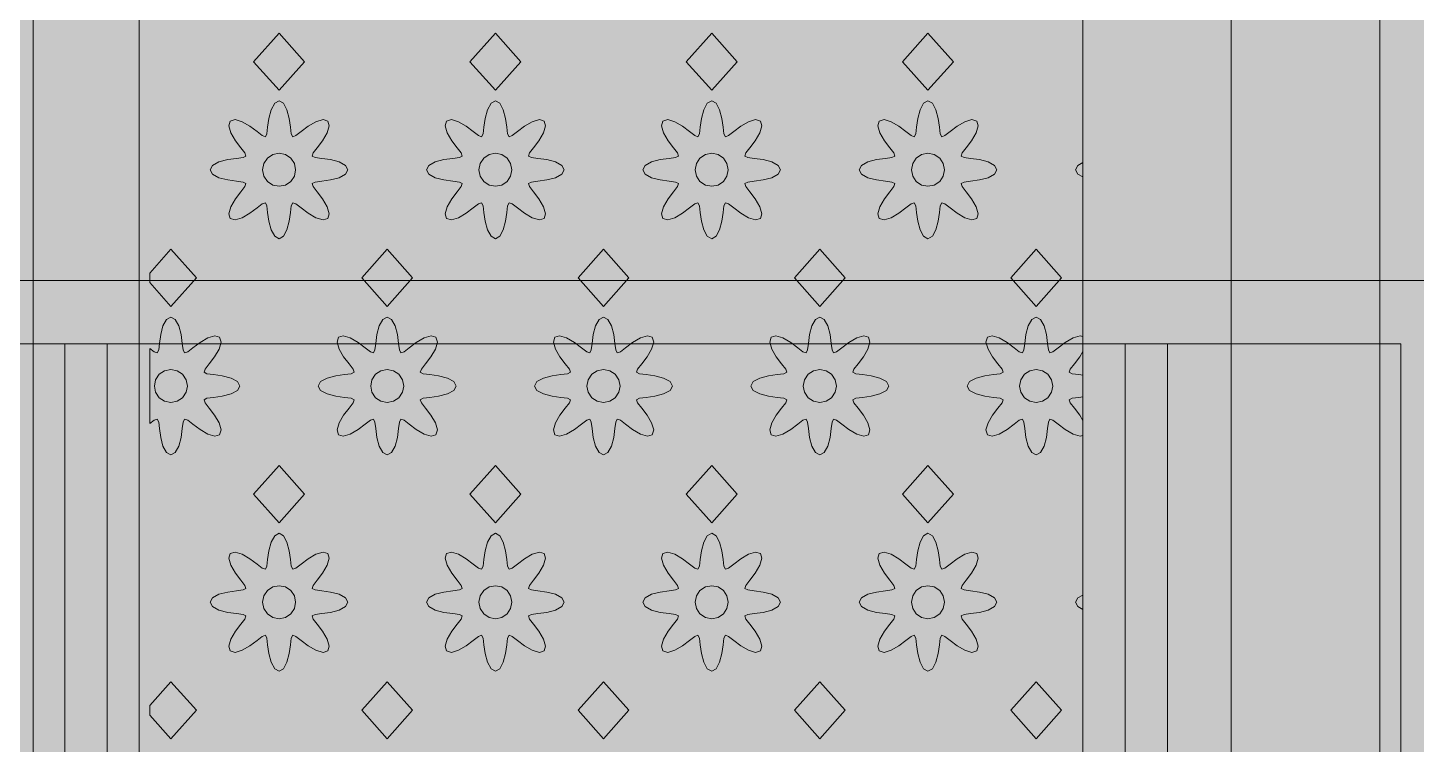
# Model space of a CAD drawing. Extents: x -18 to 1006, y -14 to 799.
# Drawn here: x 217.2 to 282.7, y 276.1 to 309.9 of the extents above; entities that cross this region are included whole.
import ezdxf

# ---------------------------------------------------------------- set-up
doc = ezdxf.new("R2010")
doc.units = 0
for name, color, linetype, lineweight, true_color in [('00_WHITE_BACKGROUND', 7, 'Continuous', 18, 0xffffff), ('03_FRAMES_DOORS', 7, 'Continuous', 18, 0x000000), ('06_ORNAMENT', 7, 'Continuous', 18, 0x000000), ('07_RAILINGS', 7, 'Continuous', 18, 0x000000)]:
    doc.layers.add(name, color=color, linetype=linetype, lineweight=lineweight, true_color=true_color)

msp = doc.modelspace()

# ---------------------------------------------------------------- linework, layer by layer
at = {"layer": '00_WHITE_BACKGROUND', "color": 7, "lineweight": 18, "true_color": 0xffffff}
msp.add_solid([(-18, -14), (1006, -14), (-18, 799), (1006, 799)], dxfattribs=at)
at = {"layer": '03_FRAMES_DOORS', "color": 7, "lineweight": 18, "true_color": 0x000000}
msp.add_lwpolyline([(222.5, 369), (217.5, 369), (217.5, 256), (222.5, 256)], close=True, dxfattribs=at)
for points in [[(159, 357), (159, 254), (281, 254), (281, 357)], [(166, 351), (166, 254), (274, 254), (274, 351)], [(267, 346), (267, 256), (173, 256), (173, 346)]]:
    msp.add_lwpolyline(points, dxfattribs=at)
at = {"layer": '06_ORNAMENT', "color": 7, "lineweight": 18, "true_color": 0x000000}
for points in [[(227.9, 308.31683), (229.1, 306.96683), (230.3, 308.31683), (229.1, 309.66683)], [(238.1, 308.31683), (239.3, 306.96683), (240.5, 308.31683), (239.3, 309.66683)], [(248.3, 308.31683), (249.5, 306.96683), (250.7, 308.31683), (249.5, 309.66683)], [(258.5, 308.31683), (259.7, 306.96683), (260.9, 308.31683), (259.7, 309.66683)], [(232.23877, 303.42256), (231.93553, 303.59014), (231.52254, 303.69871), (231.10913, 303.75518), (230.79927, 303.79366), (230.66136, 303.86357), (230.70944, 304.01052), (230.90133, 304.25683), (231.15373, 304.58909), (231.36899, 304.95789), (231.46491, 305.29081), (231.3981, 305.51493), (231.17397, 305.58175), (230.84106, 305.48583), (230.47226, 305.27056), (230.14, 305.01817), (229.89369, 304.82627), (229.74674, 304.77819), (229.67682, 304.9161), (229.63834, 305.22596), (229.58187, 305.63937), (229.4733, 306.05237), (229.30573, 306.3556), (229.1, 306.46683), (228.89427, 306.3556), (228.7267, 306.05237), (228.61813, 305.63937), (228.56166, 305.22596), (228.52318, 304.9161), (228.45326, 304.77819), (228.30631, 304.82627), (228.06, 305.01817), (227.72774, 305.27056), (227.35894, 305.48583), (227.02603, 305.58175), (226.8019, 305.51493), (226.73509, 305.29081), (226.83101, 304.95789), (227.04627, 304.58909), (227.29867, 304.25683), (227.49056, 304.01052), (227.53864, 303.86357), (227.40073, 303.79366), (227.09087, 303.75518), (226.67746, 303.69871), (226.26447, 303.59014), (225.96123, 303.42256), (225.85, 303.21683), (225.96123, 303.01111), (226.26447, 302.84353), (226.67746, 302.73496), (227.09087, 302.67849), (227.40073, 302.64001), (227.53864, 302.5701), (227.49056, 302.42315), (227.29867, 302.17683), (227.04627, 301.84458), (226.83101, 301.47578), (226.73509, 301.14286), (226.8019, 300.91874), (227.02603, 300.85192), (227.35894, 300.94784), (227.72774, 301.1631), (228.06, 301.4155), (228.30631, 301.6074), (228.45326, 301.65548), (228.52318, 301.51757), (228.56166, 301.20771), (228.61813, 300.7943), (228.7267, 300.3813), (228.89427, 300.07807), (229.1, 299.96683), (229.30573, 300.07807), (229.4733, 300.3813), (229.58187, 300.7943), (229.63834, 301.20771), (229.67682, 301.51757), (229.74674, 301.65548), (229.89369, 301.6074), (230.14, 301.4155), (230.47226, 301.1631), (230.84106, 300.94784), (231.17397, 300.85192), (231.3981, 300.91874), (231.46491, 301.14286), (231.36899, 301.47578), (231.15373, 301.84458), (230.90133, 302.17683), (230.70944, 302.42315), (230.66136, 302.5701), (230.79927, 302.64001), (231.10913, 302.67849), (231.52254, 302.73496), (231.93553, 302.84353), (232.23877, 303.01111), (232.35, 303.21683)], [(242.43877, 303.42256), (242.13553, 303.59014), (241.72254, 303.69871), (241.30913, 303.75518), (240.99927, 303.79366), (240.86136, 303.86357), (240.90944, 304.01052), (241.10133, 304.25683), (241.35373, 304.58909), (241.56899, 304.95789), (241.66491, 305.29081), (241.5981, 305.51493), (241.37397, 305.58175), (241.04106, 305.48583), (240.67226, 305.27056), (240.34, 305.01817), (240.09369, 304.82627), (239.94674, 304.77819), (239.87682, 304.9161), (239.83834, 305.22596), (239.78187, 305.63937), (239.6733, 306.05237), (239.50573, 306.3556), (239.3, 306.46683), (239.09427, 306.3556), (238.9267, 306.05237), (238.81813, 305.63937), (238.76166, 305.22596), (238.72318, 304.9161), (238.65326, 304.77819), (238.50631, 304.82627), (238.26, 305.01817), (237.92774, 305.27056), (237.55894, 305.48583), (237.22603, 305.58175), (237.0019, 305.51493), (236.93509, 305.29081), (237.03101, 304.95789), (237.24627, 304.58909), (237.49867, 304.25683), (237.69056, 304.01052), (237.73864, 303.86357), (237.60073, 303.79366), (237.29087, 303.75518), (236.87746, 303.69871), (236.46447, 303.59014), (236.16123, 303.42256), (236.05, 303.21683), (236.16123, 303.01111), (236.46447, 302.84353), (236.87746, 302.73496), (237.29087, 302.67849), (237.60073, 302.64001), (237.73864, 302.5701), (237.69056, 302.42315), (237.49867, 302.17683), (237.24627, 301.84458), (237.03101, 301.47578), (236.93509, 301.14286), (237.0019, 300.91874), (237.22603, 300.85192), (237.55894, 300.94784), (237.92774, 301.1631), (238.26, 301.4155), (238.50631, 301.6074), (238.65326, 301.65548), (238.72318, 301.51757), (238.76166, 301.20771), (238.81813, 300.7943), (238.9267, 300.3813), (239.09427, 300.07807), (239.3, 299.96683), (239.50573, 300.07807), (239.6733, 300.3813), (239.78187, 300.7943), (239.83834, 301.20771), (239.87682, 301.51757), (239.94674, 301.65548), (240.09369, 301.6074), (240.34, 301.4155), (240.67226, 301.1631), (241.04106, 300.94784), (241.37397, 300.85192), (241.5981, 300.91874), (241.66491, 301.14286), (241.56899, 301.47578), (241.35373, 301.84458), (241.10133, 302.17683), (240.90944, 302.42315), (240.86136, 302.5701), (240.99927, 302.64001), (241.30913, 302.67849), (241.72254, 302.73496), (242.13553, 302.84353), (242.43877, 303.01111), (242.55, 303.21683)], [(252.63877, 303.42256), (252.33553, 303.59014), (251.92254, 303.69871), (251.50913, 303.75518), (251.19927, 303.79366), (251.06136, 303.86357), (251.10944, 304.01052), (251.30133, 304.25683), (251.55373, 304.58909), (251.76899, 304.95789), (251.86491, 305.29081), (251.7981, 305.51493), (251.57397, 305.58175), (251.24106, 305.48583), (250.87226, 305.27056), (250.54, 305.01817), (250.29369, 304.82627), (250.14674, 304.77819), (250.07682, 304.9161), (250.03834, 305.22596), (249.98187, 305.63937), (249.8733, 306.05237), (249.70573, 306.3556), (249.5, 306.46683), (249.29427, 306.3556), (249.1267, 306.05237), (249.01813, 305.63937), (248.96166, 305.22596), (248.92318, 304.9161), (248.85326, 304.77819), (248.70631, 304.82627), (248.46, 305.01817), (248.12774, 305.27056), (247.75894, 305.48583), (247.42603, 305.58175), (247.2019, 305.51493), (247.13509, 305.29081), (247.23101, 304.95789), (247.44627, 304.58909), (247.69867, 304.25683), (247.89056, 304.01052), (247.93864, 303.86357), (247.80073, 303.79366), (247.49087, 303.75518), (247.07746, 303.69871), (246.66447, 303.59014), (246.36123, 303.42256), (246.25, 303.21683), (246.36123, 303.01111), (246.66447, 302.84353), (247.07746, 302.73496), (247.49087, 302.67849), (247.80073, 302.64001), (247.93864, 302.5701), (247.89056, 302.42315), (247.69867, 302.17683), (247.44627, 301.84458), (247.23101, 301.47578), (247.13509, 301.14286), (247.2019, 300.91874), (247.42603, 300.85192), (247.75894, 300.94784), (248.12774, 301.1631), (248.46, 301.4155), (248.70631, 301.6074), (248.85326, 301.65548), (248.92318, 301.51757), (248.96166, 301.20771), (249.01813, 300.7943), (249.1267, 300.3813), (249.29427, 300.07807), (249.5, 299.96683), (249.70573, 300.07807), (249.8733, 300.3813), (249.98187, 300.7943), (250.03834, 301.20771), (250.07682, 301.51757), (250.14674, 301.65548), (250.29369, 301.6074), (250.54, 301.4155), (250.87226, 301.1631), (251.24106, 300.94784), (251.57397, 300.85192), (251.7981, 300.91874), (251.86491, 301.14286), (251.76899, 301.47578), (251.55373, 301.84458), (251.30133, 302.17683), (251.10944, 302.42315), (251.06136, 302.5701), (251.19927, 302.64001), (251.50913, 302.67849), (251.92254, 302.73496), (252.33553, 302.84353), (252.63877, 303.01111), (252.75, 303.21683)], [(262.83877, 303.42256), (262.53553, 303.59014), (262.12254, 303.69871), (261.70913, 303.75518), (261.39927, 303.79366), (261.26136, 303.86357), (261.30944, 304.01052), (261.50133, 304.25683), (261.75373, 304.58909), (261.96899, 304.95789), (262.06491, 305.29081), (261.9981, 305.51493), (261.77397, 305.58175), (261.44106, 305.48583), (261.07226, 305.27056), (260.74, 305.01817), (260.49369, 304.82627), (260.34674, 304.77819), (260.27682, 304.9161), (260.23834, 305.22596), (260.18187, 305.63937), (260.0733, 306.05237), (259.90573, 306.3556), (259.7, 306.46683), (259.49427, 306.3556), (259.3267, 306.05237), (259.21813, 305.63937), (259.16166, 305.22596), (259.12318, 304.9161), (259.05326, 304.77819), (258.90631, 304.82627), (258.66, 305.01817), (258.32774, 305.27056), (257.95894, 305.48583), (257.62603, 305.58175), (257.4019, 305.51493), (257.33509, 305.29081), (257.43101, 304.95789), (257.64627, 304.58909), (257.89867, 304.25683), (258.09056, 304.01052), (258.13864, 303.86357), (258.00073, 303.79366), (257.69087, 303.75518), (257.27746, 303.69871), (256.86447, 303.59014), (256.56123, 303.42256), (256.45, 303.21683), (256.56123, 303.01111), (256.86447, 302.84353), (257.27746, 302.73496), (257.69087, 302.67849), (258.00073, 302.64001), (258.13864, 302.5701), (258.09056, 302.42315), (257.89867, 302.17683), (257.64627, 301.84458), (257.43101, 301.47578), (257.33509, 301.14286), (257.4019, 300.91874), (257.62603, 300.85192), (257.95894, 300.94784), (258.32774, 301.1631), (258.66, 301.4155), (258.90631, 301.6074), (259.05326, 301.65548), (259.12318, 301.51757), (259.16166, 301.20771), (259.21813, 300.7943), (259.3267, 300.3813), (259.49427, 300.07807), (259.7, 299.96683), (259.90573, 300.07807), (260.0733, 300.3813), (260.18187, 300.7943), (260.23834, 301.20771), (260.27682, 301.51757), (260.34674, 301.65548), (260.49369, 301.6074), (260.74, 301.4155), (261.07226, 301.1631), (261.44106, 300.94784), (261.77397, 300.85192), (261.9981, 300.91874), (262.06491, 301.14286), (261.96899, 301.47578), (261.75373, 301.84458), (261.50133, 302.17683), (261.30944, 302.42315), (261.26136, 302.5701), (261.39927, 302.64001), (261.70913, 302.67849), (262.12254, 302.73496), (262.53553, 302.84353), (262.83877, 303.01111), (262.95, 303.21683)], [(229.82063, 303.51533), (229.65154, 303.76838), (229.39849, 303.93746), (229.1, 303.99683), (228.80151, 303.93746), (228.54846, 303.76838), (228.37937, 303.51533), (228.32, 303.21683), (228.37937, 302.91834), (228.54846, 302.66529), (228.80151, 302.49621), (229.1, 302.43683), (229.39849, 302.49621), (229.65154, 302.66529), (229.82063, 302.91834), (229.88, 303.21683)], [(240.02063, 303.51533), (239.85154, 303.76838), (239.59849, 303.93746), (239.3, 303.99683), (239.00151, 303.93746), (238.74846, 303.76838), (238.57937, 303.51533), (238.52, 303.21683), (238.57937, 302.91834), (238.74846, 302.66529), (239.00151, 302.49621), (239.3, 302.43683), (239.59849, 302.49621), (239.85154, 302.66529), (240.02063, 302.91834), (240.08, 303.21683)], [(250.22063, 303.51533), (250.05154, 303.76838), (249.79849, 303.93746), (249.5, 303.99683), (249.20151, 303.93746), (248.94846, 303.76838), (248.77937, 303.51533), (248.72, 303.21683), (248.77937, 302.91834), (248.94846, 302.66529), (249.20151, 302.49621), (249.5, 302.43683), (249.79849, 302.49621), (250.05154, 302.66529), (250.22063, 302.91834), (250.28, 303.21683)], [(260.42063, 303.51533), (260.25154, 303.76838), (259.99849, 303.93746), (259.7, 303.99683), (259.40151, 303.93746), (259.14846, 303.76838), (258.97937, 303.51533), (258.92, 303.21683), (258.97937, 302.91834), (259.14846, 302.66529), (259.40151, 302.49621), (259.7, 302.43683), (259.99849, 302.49621), (260.25154, 302.66529), (260.42063, 302.91834), (260.48, 303.21683)], [(266.76123, 303.42256), (266.65, 303.21683), (266.76123, 303.01111), (267, 302.87916), (267, 303.55451)], [(224, 296.76683), (225.2, 298.11683), (224, 299.46683), (223, 298.34183), (223, 297.89183)], [(233, 298.11683), (234.2, 296.76683), (235.4, 298.11683), (234.2, 299.46683)], [(243.2, 298.11683), (244.4, 296.76683), (245.6, 298.11683), (244.4, 299.46683)], [(253.4, 298.11683), (254.6, 296.76683), (255.8, 298.11683), (254.6, 299.46683)], [(263.6, 298.11683), (264.8, 296.76683), (266, 298.11683), (264.8, 299.46683)], [(223.20631, 291.4074), (223.35326, 291.45548), (223.42318, 291.31757), (223.46166, 291.00771), (223.51813, 290.5943), (223.6267, 290.1813), (223.79427, 289.87807), (224, 289.76683), (224.20573, 289.87807), (224.3733, 290.1813), (224.48187, 290.5943), (224.53834, 291.00771), (224.57682, 291.31757), (224.64674, 291.45548), (224.79369, 291.4074), (225.04, 291.2155), (225.37226, 290.9631), (225.74106, 290.74784), (226.07397, 290.65192), (226.2981, 290.71874), (226.36491, 290.94286), (226.26899, 291.27578), (226.05373, 291.64458), (225.80133, 291.97683), (225.60944, 292.22315), (225.56136, 292.3701), (225.69927, 292.44001), (226.00913, 292.47849), (226.42254, 292.53496), (226.83553, 292.64353), (227.13877, 292.81111), (227.25, 293.01683), (227.13877, 293.22256), (226.83553, 293.39014), (226.42254, 293.49871), (226.00913, 293.55518), (225.69927, 293.59366), (225.56136, 293.66357), (225.60944, 293.81052), (225.80133, 294.05683), (226.05373, 294.38909), (226.26899, 294.75789), (226.36491, 295.09081), (226.2981, 295.31493), (226.07397, 295.38175), (225.74106, 295.28583), (225.37226, 295.07056), (225.04, 294.81817), (224.79369, 294.62627), (224.64674, 294.57819), (224.57682, 294.7161), (224.53834, 295.02596), (224.48187, 295.43937), (224.3733, 295.85237), (224.20573, 296.1556), (224, 296.26683), (223.79427, 296.1556), (223.6267, 295.85237), (223.51813, 295.43937), (223.46166, 295.02596), (223.42318, 294.7161), (223.35326, 294.57819), (223.20631, 294.62627), (223, 294.787), (223, 291.24666)], [(237.33877, 293.22256), (237.03553, 293.39014), (236.62254, 293.49871), (236.20913, 293.55518), (235.89927, 293.59366), (235.76136, 293.66357), (235.80944, 293.81052), (236.00133, 294.05683), (236.25373, 294.38909), (236.46899, 294.75789), (236.56491, 295.09081), (236.4981, 295.31493), (236.27397, 295.38175), (235.94106, 295.28583), (235.57226, 295.07056), (235.24, 294.81817), (234.99369, 294.62627), (234.84674, 294.57819), (234.77682, 294.7161), (234.73834, 295.02596), (234.68187, 295.43937), (234.5733, 295.85237), (234.40573, 296.1556), (234.2, 296.26683), (233.99427, 296.1556), (233.8267, 295.85237), (233.71813, 295.43937), (233.66166, 295.02596), (233.62318, 294.7161), (233.55326, 294.57819), (233.40631, 294.62627), (233.16, 294.81817), (232.82774, 295.07056), (232.45894, 295.28583), (232.12603, 295.38175), (231.9019, 295.31493), (231.83509, 295.09081), (231.93101, 294.75789), (232.14627, 294.38909), (232.39867, 294.05683), (232.59056, 293.81052), (232.63864, 293.66357), (232.50073, 293.59366), (232.19087, 293.55518), (231.77746, 293.49871), (231.36447, 293.39014), (231.06123, 293.22256), (230.95, 293.01683), (231.06123, 292.81111), (231.36447, 292.64353), (231.77746, 292.53496), (232.19087, 292.47849), (232.50073, 292.44001), (232.63864, 292.3701), (232.59056, 292.22315), (232.39867, 291.97683), (232.14627, 291.64458), (231.93101, 291.27578), (231.83509, 290.94286), (231.9019, 290.71874), (232.12603, 290.65192), (232.45894, 290.74784), (232.82774, 290.9631), (233.16, 291.2155), (233.40631, 291.4074), (233.55326, 291.45548), (233.62318, 291.31757), (233.66166, 291.00771), (233.71813, 290.5943), (233.8267, 290.1813), (233.99427, 289.87807), (234.2, 289.76683), (234.40573, 289.87807), (234.5733, 290.1813), (234.68187, 290.5943), (234.73834, 291.00771), (234.77682, 291.31757), (234.84674, 291.45548), (234.99369, 291.4074), (235.24, 291.2155), (235.57226, 290.9631), (235.94106, 290.74784), (236.27397, 290.65192), (236.4981, 290.71874), (236.56491, 290.94286), (236.46899, 291.27578), (236.25373, 291.64458), (236.00133, 291.97683), (235.80944, 292.22315), (235.76136, 292.3701), (235.89927, 292.44001), (236.20913, 292.47849), (236.62254, 292.53496), (237.03553, 292.64353), (237.33877, 292.81111), (237.45, 293.01683)], [(247.53877, 293.22256), (247.23553, 293.39014), (246.82254, 293.49871), (246.40913, 293.55518), (246.09927, 293.59366), (245.96136, 293.66357), (246.00944, 293.81052), (246.20133, 294.05683), (246.45373, 294.38909), (246.66899, 294.75789), (246.76491, 295.09081), (246.6981, 295.31493), (246.47397, 295.38175), (246.14106, 295.28583), (245.77226, 295.07056), (245.44, 294.81817), (245.19369, 294.62627), (245.04674, 294.57819), (244.97682, 294.7161), (244.93834, 295.02596), (244.88187, 295.43937), (244.7733, 295.85237), (244.60573, 296.1556), (244.4, 296.26683), (244.19427, 296.1556), (244.0267, 295.85237), (243.91813, 295.43937), (243.86166, 295.02596), (243.82318, 294.7161), (243.75326, 294.57819), (243.60631, 294.62627), (243.36, 294.81817), (243.02774, 295.07056), (242.65894, 295.28583), (242.32603, 295.38175), (242.1019, 295.31493), (242.03509, 295.09081), (242.13101, 294.75789), (242.34627, 294.38909), (242.59867, 294.05683), (242.79056, 293.81052), (242.83864, 293.66357), (242.70073, 293.59366), (242.39087, 293.55518), (241.97746, 293.49871), (241.56447, 293.39014), (241.26123, 293.22256), (241.15, 293.01683), (241.26123, 292.81111), (241.56447, 292.64353), (241.97746, 292.53496), (242.39087, 292.47849), (242.70073, 292.44001), (242.83864, 292.3701), (242.79056, 292.22315), (242.59867, 291.97683), (242.34627, 291.64458), (242.13101, 291.27578), (242.03509, 290.94286), (242.1019, 290.71874), (242.32603, 290.65192), (242.65894, 290.74784), (243.02774, 290.9631), (243.36, 291.2155), (243.60631, 291.4074), (243.75326, 291.45548), (243.82318, 291.31757), (243.86166, 291.00771), (243.91813, 290.5943), (244.0267, 290.1813), (244.19427, 289.87807), (244.4, 289.76683), (244.60573, 289.87807), (244.7733, 290.1813), (244.88187, 290.5943), (244.93834, 291.00771), (244.97682, 291.31757), (245.04674, 291.45548), (245.19369, 291.4074), (245.44, 291.2155), (245.77226, 290.9631), (246.14106, 290.74784), (246.47397, 290.65192), (246.6981, 290.71874), (246.76491, 290.94286), (246.66899, 291.27578), (246.45373, 291.64458), (246.20133, 291.97683), (246.00944, 292.22315), (245.96136, 292.3701), (246.09927, 292.44001), (246.40913, 292.47849), (246.82254, 292.53496), (247.23553, 292.64353), (247.53877, 292.81111), (247.65, 293.01683)], [(257.73877, 293.22256), (257.43553, 293.39014), (257.02254, 293.49871), (256.60913, 293.55518), (256.29927, 293.59366), (256.16136, 293.66357), (256.20944, 293.81052), (256.40133, 294.05683), (256.65373, 294.38909), (256.86899, 294.75789), (256.96491, 295.09081), (256.8981, 295.31493), (256.67397, 295.38175), (256.34106, 295.28583), (255.97226, 295.07056), (255.64, 294.81817), (255.39369, 294.62627), (255.24674, 294.57819), (255.17682, 294.7161), (255.13834, 295.02596), (255.08187, 295.43937), (254.9733, 295.85237), (254.80573, 296.1556), (254.6, 296.26683), (254.39427, 296.1556), (254.2267, 295.85237), (254.11813, 295.43937), (254.06166, 295.02596), (254.02318, 294.7161), (253.95326, 294.57819), (253.80631, 294.62627), (253.56, 294.81817), (253.22774, 295.07056), (252.85894, 295.28583), (252.52603, 295.38175), (252.3019, 295.31493), (252.23509, 295.09081), (252.33101, 294.75789), (252.54627, 294.38909), (252.79867, 294.05683), (252.99056, 293.81052), (253.03864, 293.66357), (252.90073, 293.59366), (252.59087, 293.55518), (252.17746, 293.49871), (251.76447, 293.39014), (251.46123, 293.22256), (251.35, 293.01683), (251.46123, 292.81111), (251.76447, 292.64353), (252.17746, 292.53496), (252.59087, 292.47849), (252.90073, 292.44001), (253.03864, 292.3701), (252.99056, 292.22315), (252.79867, 291.97683), (252.54627, 291.64458), (252.33101, 291.27578), (252.23509, 290.94286), (252.3019, 290.71874), (252.52603, 290.65192), (252.85894, 290.74784), (253.22774, 290.9631), (253.56, 291.2155), (253.80631, 291.4074), (253.95326, 291.45548), (254.02318, 291.31757), (254.06166, 291.00771), (254.11813, 290.5943), (254.2267, 290.1813), (254.39427, 289.87807), (254.6, 289.76683), (254.80573, 289.87807), (254.9733, 290.1813), (255.08187, 290.5943), (255.13834, 291.00771), (255.17682, 291.31757), (255.24674, 291.45548), (255.39369, 291.4074), (255.64, 291.2155), (255.97226, 290.9631), (256.34106, 290.74784), (256.67397, 290.65192), (256.8981, 290.71874), (256.96491, 290.94286), (256.86899, 291.27578), (256.65373, 291.64458), (256.40133, 291.97683), (256.20944, 292.22315), (256.16136, 292.3701), (256.29927, 292.44001), (256.60913, 292.47849), (257.02254, 292.53496), (257.43553, 292.64353), (257.73877, 292.81111), (257.85, 293.01683)], [(266.85373, 291.64458), (266.60133, 291.97683), (266.40944, 292.22315), (266.36136, 292.3701), (266.49927, 292.44001), (266.80913, 292.47849), (267, 292.50456), (267, 293.52911), (266.80913, 293.55518), (266.49927, 293.59366), (266.36136, 293.66357), (266.40944, 293.81052), (266.60133, 294.05683), (266.85373, 294.38909), (267, 294.63969), (267, 295.34418), (266.87397, 295.38175), (266.54106, 295.28583), (266.17226, 295.07056), (265.84, 294.81817), (265.59369, 294.62627), (265.44674, 294.57819), (265.37682, 294.7161), (265.33834, 295.02596), (265.28187, 295.43937), (265.1733, 295.85237), (265.00573, 296.1556), (264.8, 296.26683), (264.59427, 296.1556), (264.4267, 295.85237), (264.31813, 295.43937), (264.26166, 295.02596), (264.22318, 294.7161), (264.15326, 294.57819), (264.00631, 294.62627), (263.76, 294.81817), (263.42774, 295.07056), (263.05894, 295.28583), (262.72603, 295.38175), (262.5019, 295.31493), (262.43509, 295.09081), (262.53101, 294.75789), (262.74627, 294.38909), (262.99867, 294.05683), (263.19056, 293.81052), (263.23864, 293.66357), (263.10073, 293.59366), (262.79087, 293.55518), (262.37746, 293.49871), (261.96447, 293.39014), (261.66123, 293.22256), (261.55, 293.01683), (261.66123, 292.81111), (261.96447, 292.64353), (262.37746, 292.53496), (262.79087, 292.47849), (263.10073, 292.44001), (263.23864, 292.3701), (263.19056, 292.22315), (262.99867, 291.97683), (262.74627, 291.64458), (262.53101, 291.27578), (262.43509, 290.94286), (262.5019, 290.71874), (262.72603, 290.65192), (263.05894, 290.74784), (263.42774, 290.9631), (263.76, 291.2155), (264.00631, 291.4074), (264.15326, 291.45548), (264.22318, 291.31757), (264.26166, 291.00771), (264.31813, 290.5943), (264.4267, 290.1813), (264.59427, 289.87807), (264.8, 289.76683), (265.00573, 289.87807), (265.1733, 290.1813), (265.28187, 290.5943), (265.33834, 291.00771), (265.37682, 291.31757), (265.44674, 291.45548), (265.59369, 291.4074), (265.84, 291.2155), (266.17226, 290.9631), (266.54106, 290.74784), (266.87397, 290.65192), (267, 290.68949), (267, 291.39398)], [(224.72063, 293.31533), (224.55154, 293.56838), (224.29849, 293.73746), (224, 293.79683), (223.70151, 293.73746), (223.44846, 293.56838), (223.27937, 293.31533), (223.22, 293.01683), (223.27937, 292.71834), (223.44846, 292.46529), (223.70151, 292.29621), (224, 292.23683), (224.29849, 292.29621), (224.55154, 292.46529), (224.72063, 292.71834), (224.78, 293.01683)], [(234.92063, 293.31533), (234.75154, 293.56838), (234.49849, 293.73746), (234.2, 293.79683), (233.90151, 293.73746), (233.64846, 293.56838), (233.47937, 293.31533), (233.42, 293.01683), (233.47937, 292.71834), (233.64846, 292.46529), (233.90151, 292.29621), (234.2, 292.23683), (234.49849, 292.29621), (234.75154, 292.46529), (234.92063, 292.71834), (234.98, 293.01683)], [(245.12063, 293.31533), (244.95154, 293.56838), (244.69849, 293.73746), (244.4, 293.79683), (244.10151, 293.73746), (243.84846, 293.56838), (243.67937, 293.31533), (243.62, 293.01683), (243.67937, 292.71834), (243.84846, 292.46529), (244.10151, 292.29621), (244.4, 292.23683), (244.69849, 292.29621), (244.95154, 292.46529), (245.12063, 292.71834), (245.18, 293.01683)], [(255.32063, 293.31533), (255.15154, 293.56838), (254.89849, 293.73746), (254.6, 293.79683), (254.30151, 293.73746), (254.04846, 293.56838), (253.87937, 293.31533), (253.82, 293.01683), (253.87937, 292.71834), (254.04846, 292.46529), (254.30151, 292.29621), (254.6, 292.23683), (254.89849, 292.29621), (255.15154, 292.46529), (255.32063, 292.71834), (255.38, 293.01683)], [(265.52063, 293.31533), (265.35154, 293.56838), (265.09849, 293.73746), (264.8, 293.79683), (264.50151, 293.73746), (264.24846, 293.56838), (264.07937, 293.31533), (264.02, 293.01683), (264.07937, 292.71834), (264.24846, 292.46529), (264.50151, 292.29621), (264.8, 292.23683), (265.09849, 292.29621), (265.35154, 292.46529), (265.52063, 292.71834), (265.58, 293.01683)], [(227.9, 287.91683), (229.1, 286.56683), (230.3, 287.91683), (229.1, 289.26683)], [(238.1, 287.91683), (239.3, 286.56683), (240.5, 287.91683), (239.3, 289.26683)], [(248.3, 287.91683), (249.5, 286.56683), (250.7, 287.91683), (249.5, 289.26683)], [(258.5, 287.91683), (259.7, 286.56683), (260.9, 287.91683), (259.7, 289.26683)], [(232.23877, 283.02256), (231.93553, 283.19014), (231.52254, 283.29871), (231.10913, 283.35518), (230.79927, 283.39366), (230.66136, 283.46357), (230.70944, 283.61052), (230.90133, 283.85683), (231.15373, 284.18909), (231.36899, 284.55789), (231.46491, 284.89081), (231.3981, 285.11493), (231.17397, 285.18175), (230.84106, 285.08583), (230.47226, 284.87056), (230.14, 284.61817), (229.89369, 284.42627), (229.74674, 284.37819), (229.67682, 284.5161), (229.63834, 284.82596), (229.58187, 285.23937), (229.4733, 285.65237), (229.30573, 285.9556), (229.1, 286.06683), (228.89427, 285.9556), (228.7267, 285.65237), (228.61813, 285.23937), (228.56166, 284.82596), (228.52318, 284.5161), (228.45326, 284.37819), (228.30631, 284.42627), (228.06, 284.61817), (227.72774, 284.87056), (227.35894, 285.08583), (227.02603, 285.18175), (226.8019, 285.11493), (226.73509, 284.89081), (226.83101, 284.55789), (227.04627, 284.18909), (227.29867, 283.85683), (227.49056, 283.61052), (227.53864, 283.46357), (227.40073, 283.39366), (227.09087, 283.35518), (226.67746, 283.29871), (226.26447, 283.19014), (225.96123, 283.02256), (225.85, 282.81683), (225.96123, 282.61111), (226.26447, 282.44353), (226.67746, 282.33496), (227.09087, 282.27849), (227.40073, 282.24001), (227.53864, 282.1701), (227.49056, 282.02315), (227.29867, 281.77683), (227.04627, 281.44458), (226.83101, 281.07578), (226.73509, 280.74286), (226.8019, 280.51874), (227.02603, 280.45192), (227.35894, 280.54784), (227.72774, 280.7631), (228.06, 281.0155), (228.30631, 281.2074), (228.45326, 281.25548), (228.52318, 281.11757), (228.56166, 280.80771), (228.61813, 280.3943), (228.7267, 279.9813), (228.89427, 279.67807), (229.1, 279.56683), (229.30573, 279.67807), (229.4733, 279.9813), (229.58187, 280.3943), (229.63834, 280.80771), (229.67682, 281.11757), (229.74674, 281.25548), (229.89369, 281.2074), (230.14, 281.0155), (230.47226, 280.7631), (230.84106, 280.54784), (231.17397, 280.45192), (231.3981, 280.51874), (231.46491, 280.74286), (231.36899, 281.07578), (231.15373, 281.44458), (230.90133, 281.77683), (230.70944, 282.02315), (230.66136, 282.1701), (230.79927, 282.24001), (231.10913, 282.27849), (231.52254, 282.33496), (231.93553, 282.44353), (232.23877, 282.61111), (232.35, 282.81683)], [(242.43877, 283.02256), (242.13553, 283.19014), (241.72254, 283.29871), (241.30913, 283.35518), (240.99927, 283.39366), (240.86136, 283.46357), (240.90944, 283.61052), (241.10133, 283.85683), (241.35373, 284.18909), (241.56899, 284.55789), (241.66491, 284.89081), (241.5981, 285.11493), (241.37397, 285.18175), (241.04106, 285.08583), (240.67226, 284.87056), (240.34, 284.61817), (240.09369, 284.42627), (239.94674, 284.37819), (239.87682, 284.5161), (239.83834, 284.82596), (239.78187, 285.23937), (239.6733, 285.65237), (239.50573, 285.9556), (239.3, 286.06683), (239.09427, 285.9556), (238.9267, 285.65237), (238.81813, 285.23937), (238.76166, 284.82596), (238.72318, 284.5161), (238.65326, 284.37819), (238.50631, 284.42627), (238.26, 284.61817), (237.92774, 284.87056), (237.55894, 285.08583), (237.22603, 285.18175), (237.0019, 285.11493), (236.93509, 284.89081), (237.03101, 284.55789), (237.24627, 284.18909), (237.49867, 283.85683), (237.69056, 283.61052), (237.73864, 283.46357), (237.60073, 283.39366), (237.29087, 283.35518), (236.87746, 283.29871), (236.46447, 283.19014), (236.16123, 283.02256), (236.05, 282.81683), (236.16123, 282.61111), (236.46447, 282.44353), (236.87746, 282.33496), (237.29087, 282.27849), (237.60073, 282.24001), (237.73864, 282.1701), (237.69056, 282.02315), (237.49867, 281.77683), (237.24627, 281.44458), (237.03101, 281.07578), (236.93509, 280.74286), (237.0019, 280.51874), (237.22603, 280.45192), (237.55894, 280.54784), (237.92774, 280.7631), (238.26, 281.0155), (238.50631, 281.2074), (238.65326, 281.25548), (238.72318, 281.11757), (238.76166, 280.80771), (238.81813, 280.3943), (238.9267, 279.9813), (239.09427, 279.67807), (239.3, 279.56683), (239.50573, 279.67807), (239.6733, 279.9813), (239.78187, 280.3943), (239.83834, 280.80771), (239.87682, 281.11757), (239.94674, 281.25548), (240.09369, 281.2074), (240.34, 281.0155), (240.67226, 280.7631), (241.04106, 280.54784), (241.37397, 280.45192), (241.5981, 280.51874), (241.66491, 280.74286), (241.56899, 281.07578), (241.35373, 281.44458), (241.10133, 281.77683), (240.90944, 282.02315), (240.86136, 282.1701), (240.99927, 282.24001), (241.30913, 282.27849), (241.72254, 282.33496), (242.13553, 282.44353), (242.43877, 282.61111), (242.55, 282.81683)], [(252.63877, 283.02256), (252.33553, 283.19014), (251.92254, 283.29871), (251.50913, 283.35518), (251.19927, 283.39366), (251.06136, 283.46357), (251.10944, 283.61052), (251.30133, 283.85683), (251.55373, 284.18909), (251.76899, 284.55789), (251.86491, 284.89081), (251.7981, 285.11493), (251.57397, 285.18175), (251.24106, 285.08583), (250.87226, 284.87056), (250.54, 284.61817), (250.29369, 284.42627), (250.14674, 284.37819), (250.07682, 284.5161), (250.03834, 284.82596), (249.98187, 285.23937), (249.8733, 285.65237), (249.70573, 285.9556), (249.5, 286.06683), (249.29427, 285.9556), (249.1267, 285.65237), (249.01813, 285.23937), (248.96166, 284.82596), (248.92318, 284.5161), (248.85326, 284.37819), (248.70631, 284.42627), (248.46, 284.61817), (248.12774, 284.87056), (247.75894, 285.08583), (247.42603, 285.18175), (247.2019, 285.11493), (247.13509, 284.89081), (247.23101, 284.55789), (247.44627, 284.18909), (247.69867, 283.85683), (247.89056, 283.61052), (247.93864, 283.46357), (247.80073, 283.39366), (247.49087, 283.35518), (247.07746, 283.29871), (246.66447, 283.19014), (246.36123, 283.02256), (246.25, 282.81683), (246.36123, 282.61111), (246.66447, 282.44353), (247.07746, 282.33496), (247.49087, 282.27849), (247.80073, 282.24001), (247.93864, 282.1701), (247.89056, 282.02315), (247.69867, 281.77683), (247.44627, 281.44458), (247.23101, 281.07578), (247.13509, 280.74286), (247.2019, 280.51874), (247.42603, 280.45192), (247.75894, 280.54784), (248.12774, 280.7631), (248.46, 281.0155), (248.70631, 281.2074), (248.85326, 281.25548), (248.92318, 281.11757), (248.96166, 280.80771), (249.01813, 280.3943), (249.1267, 279.9813), (249.29427, 279.67807), (249.5, 279.56683), (249.70573, 279.67807), (249.8733, 279.9813), (249.98187, 280.3943), (250.03834, 280.80771), (250.07682, 281.11757), (250.14674, 281.25548), (250.29369, 281.2074), (250.54, 281.0155), (250.87226, 280.7631), (251.24106, 280.54784), (251.57397, 280.45192), (251.7981, 280.51874), (251.86491, 280.74286), (251.76899, 281.07578), (251.55373, 281.44458), (251.30133, 281.77683), (251.10944, 282.02315), (251.06136, 282.1701), (251.19927, 282.24001), (251.50913, 282.27849), (251.92254, 282.33496), (252.33553, 282.44353), (252.63877, 282.61111), (252.75, 282.81683)], [(262.83877, 283.02256), (262.53553, 283.19014), (262.12254, 283.29871), (261.70913, 283.35518), (261.39927, 283.39366), (261.26136, 283.46357), (261.30944, 283.61052), (261.50133, 283.85683), (261.75373, 284.18909), (261.96899, 284.55789), (262.06491, 284.89081), (261.9981, 285.11493), (261.77397, 285.18175), (261.44106, 285.08583), (261.07226, 284.87056), (260.74, 284.61817), (260.49369, 284.42627), (260.34674, 284.37819), (260.27682, 284.5161), (260.23834, 284.82596), (260.18187, 285.23937), (260.0733, 285.65237), (259.90573, 285.9556), (259.7, 286.06683), (259.49427, 285.9556), (259.3267, 285.65237), (259.21813, 285.23937), (259.16166, 284.82596), (259.12318, 284.5161), (259.05326, 284.37819), (258.90631, 284.42627), (258.66, 284.61817), (258.32774, 284.87056), (257.95894, 285.08583), (257.62603, 285.18175), (257.4019, 285.11493), (257.33509, 284.89081), (257.43101, 284.55789), (257.64627, 284.18909), (257.89867, 283.85683), (258.09056, 283.61052), (258.13864, 283.46357), (258.00073, 283.39366), (257.69087, 283.35518), (257.27746, 283.29871), (256.86447, 283.19014), (256.56123, 283.02256), (256.45, 282.81683), (256.56123, 282.61111), (256.86447, 282.44353), (257.27746, 282.33496), (257.69087, 282.27849), (258.00073, 282.24001), (258.13864, 282.1701), (258.09056, 282.02315), (257.89867, 281.77683), (257.64627, 281.44458), (257.43101, 281.07578), (257.33509, 280.74286), (257.4019, 280.51874), (257.62603, 280.45192), (257.95894, 280.54784), (258.32774, 280.7631), (258.66, 281.0155), (258.90631, 281.2074), (259.05326, 281.25548), (259.12318, 281.11757), (259.16166, 280.80771), (259.21813, 280.3943), (259.3267, 279.9813), (259.49427, 279.67807), (259.7, 279.56683), (259.90573, 279.67807), (260.0733, 279.9813), (260.18187, 280.3943), (260.23834, 280.80771), (260.27682, 281.11757), (260.34674, 281.25548), (260.49369, 281.2074), (260.74, 281.0155), (261.07226, 280.7631), (261.44106, 280.54784), (261.77397, 280.45192), (261.9981, 280.51874), (262.06491, 280.74286), (261.96899, 281.07578), (261.75373, 281.44458), (261.50133, 281.77683), (261.30944, 282.02315), (261.26136, 282.1701), (261.39927, 282.24001), (261.70913, 282.27849), (262.12254, 282.33496), (262.53553, 282.44353), (262.83877, 282.61111), (262.95, 282.81683)], [(229.82063, 283.11533), (229.65154, 283.36838), (229.39849, 283.53746), (229.1, 283.59683), (228.80151, 283.53746), (228.54846, 283.36838), (228.37937, 283.11533), (228.32, 282.81683), (228.37937, 282.51834), (228.54846, 282.26529), (228.80151, 282.09621), (229.1, 282.03683), (229.39849, 282.09621), (229.65154, 282.26529), (229.82063, 282.51834), (229.88, 282.81683)], [(240.02063, 283.11533), (239.85154, 283.36838), (239.59849, 283.53746), (239.3, 283.59683), (239.00151, 283.53746), (238.74846, 283.36838), (238.57937, 283.11533), (238.52, 282.81683), (238.57937, 282.51834), (238.74846, 282.26529), (239.00151, 282.09621), (239.3, 282.03683), (239.59849, 282.09621), (239.85154, 282.26529), (240.02063, 282.51834), (240.08, 282.81683)], [(250.22063, 283.11533), (250.05154, 283.36838), (249.79849, 283.53746), (249.5, 283.59683), (249.20151, 283.53746), (248.94846, 283.36838), (248.77937, 283.11533), (248.72, 282.81683), (248.77937, 282.51834), (248.94846, 282.26529), (249.20151, 282.09621), (249.5, 282.03683), (249.79849, 282.09621), (250.05154, 282.26529), (250.22063, 282.51834), (250.28, 282.81683)], [(260.42063, 283.11533), (260.25154, 283.36838), (259.99849, 283.53746), (259.7, 283.59683), (259.40151, 283.53746), (259.14846, 283.36838), (258.97937, 283.11533), (258.92, 282.81683), (258.97937, 282.51834), (259.14846, 282.26529), (259.40151, 282.09621), (259.7, 282.03683), (259.99849, 282.09621), (260.25154, 282.26529), (260.42063, 282.51834), (260.48, 282.81683)], [(266.76123, 283.02256), (266.65, 282.81683), (266.76123, 282.61111), (267, 282.47916), (267, 283.15451)], [(224, 276.36683), (225.2, 277.71683), (224, 279.06683), (223, 277.94183), (223, 277.49183)], [(233, 277.71683), (234.2, 276.36683), (235.4, 277.71683), (234.2, 279.06683)], [(243.2, 277.71683), (244.4, 276.36683), (245.6, 277.71683), (244.4, 279.06683)], [(253.4, 277.71683), (254.6, 276.36683), (255.8, 277.71683), (254.6, 279.06683)], [(263.6, 277.71683), (264.8, 276.36683), (266, 277.71683), (264.8, 279.06683)]]:
    msp.add_lwpolyline(points, close=True, dxfattribs=at)
at = {"layer": '07_RAILINGS', "color": 7, "lineweight": 18, "true_color": 0x000000}
for points in [[(286, 298), (154, 298), (154, 243), (286, 243)], [(282, 295), (282, 256), (158, 256), (158, 295)], [(221, 295), (221, 256), (219, 256), (219, 295)], [(271, 295), (271, 256), (269, 256), (269, 295)]]:
    msp.add_lwpolyline(points, close=True, dxfattribs=at)

doc.saveas('drawing.dxf')
